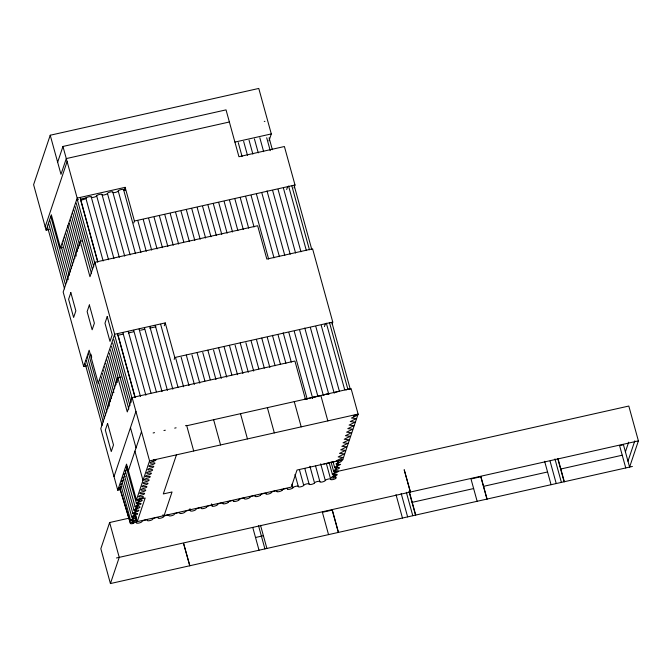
<?xml version="1.0" encoding="UTF-8"?>
<svg xmlns="http://www.w3.org/2000/svg" width="672" height="672" viewBox="0 0 672 672"><rect width="100%" height="100%" fill="white"/><g stroke="black" fill="none" stroke-linecap="round" stroke-linejoin="round"><path stroke-width="1.01" d="M354.967 415.061L357.412 415.195L351.481 418.034L356.278 418.589L350.288 421.562L355.085 422.117L349.104 425.099L353.9 425.653L347.81 428.652L352.607 429.206L346.618 432.18L351.422 432.743L345.433 435.716L350.23 436.271L344.249 439.253L349.045 439.807L343.056 442.781L347.861 443.335L341.872 446.317L346.668 446.872L340.687 449.845L345.484 450.4L339.494 453.382L344.299 453.936L338.201 456.935L343.006 457.489L337.016 460.471L341.796 460.816L340.813 461.824L336 463.747L336.412 464.444L340.612 464.352L337.638 466.04A2.806 0.748 -15.4 0 0 334.656 467.494A2.806 0.748 -15.4 0 0 337.067 467.729A2.806 0.748 -15.4 0 1 339.478 467.972A2.806 0.748 -15.4 0 1 336.504 469.417A2.806 0.748 -15.4 0 0 333.522 470.862A2.806 0.748 -15.4 0 0 335.933 471.106A2.806 0.748 -15.4 0 1 338.344 471.341A2.806 0.748 -15.4 0 1 335.37 472.786A2.806 0.748 -15.4 0 0 332.388 474.239A2.806 0.748 -15.4 0 0 334.799 474.474A2.806 0.748 -15.4 0 1 337.218 474.718A2.806 0.748 -15.4 0 1 334.236 476.162A2.806 0.748 -15.4 0 0 331.254 477.607A2.806 0.748 -15.4 0 0 333.665 477.851A2.806 0.748 -15.4 0 1 336.084 478.086A2.806 0.748 -15.4 0 1 333.102 479.531A2.806 0.748 -15.4 0 1 330.691 479.296A2.806 0.748 -15.4 0 0 328.272 479.06A2.806 0.748 -15.4 0 0 325.298 480.505A2.806 0.748 -15.4 0 1 322.316 481.95A2.806 0.748 -15.4 0 1 319.906 481.715A2.806 0.748 -15.4 0 0 317.495 481.48A2.806 0.748 -15.4 0 0 314.513 482.924A2.806 0.748 -15.4 0 1 311.531 484.369A2.806 0.748 -15.4 0 1 309.12 484.134A2.806 0.748 -15.4 0 0 306.709 483.899A2.806 0.748 -15.4 0 0 303.727 485.344A2.806 0.748 -15.4 0 1 300.745 486.788A2.806 0.748 -15.4 0 1 298.334 486.553A2.806 0.748 -15.4 0 0 295.932 486.284A2.806 0.748 -15.4 0 0 292.95 487.729A2.806 0.748 -15.4 0 1 289.976 489.174A2.806 0.748 -15.4 0 1 287.566 488.939A2.806 0.748 -15.4 0 0 285.146 488.704A2.806 0.748 -15.4 0 0 282.173 490.148A2.806 0.748 -15.4 0 1 279.191 491.602A2.806 0.748 -15.4 0 1 276.78 491.358A2.806 0.748 -15.4 0 0 274.361 491.123A2.806 0.748 -15.4 0 0 271.387 492.568A2.806 0.748 -15.4 0 1 268.405 494.021A2.806 0.748 -15.4 0 1 265.994 493.777A2.806 0.748 -15.4 0 0 263.584 493.542A2.806 0.748 -15.4 0 0 260.602 494.987A2.806 0.748 -15.4 0 1 257.62 496.44A2.806 0.748 -15.4 0 1 255.209 496.196A2.806 0.748 -15.4 0 0 252.798 495.961A2.806 0.748 -15.4 0 0 249.816 497.406A2.806 0.748 -15.4 0 1 246.834 498.859A2.806 0.748 -15.4 0 1 244.423 498.616A2.806 0.748 -15.4 0 0 242.012 498.38A2.806 0.748 -15.4 0 0 239.03 499.825A2.806 0.748 -15.4 0 1 236.048 501.278A2.806 0.748 -15.4 0 1 233.638 501.035A2.806 0.748 -15.4 0 0 231.227 500.8A2.806 0.748 -15.4 0 0 228.245 502.244A2.806 0.748 -15.4 0 1 225.271 503.698A2.806 0.748 -15.4 0 1 222.852 503.454A2.806 0.748 -15.4 0 0 220.441 503.219A2.806 0.748 -15.4 0 0 217.459 504.664A2.806 0.748 -15.4 0 1 214.486 506.117A2.806 0.748 -15.4 0 1 212.066 505.873A2.806 0.748 -15.4 0 0 209.672 505.604A2.806 0.748 -15.4 0 0 206.69 507.049A2.806 0.748 -15.4 0 1 203.708 508.502A2.806 0.748 -15.4 0 1 201.298 508.259A2.806 0.748 -15.4 0 0 198.173 508.208L197.501 508.435A2.806 0.748 -15.4 0 0 195.905 509.468A2.806 0.748 -15.4 0 1 192.923 510.922A2.806 0.748 -15.4 0 1 190.512 510.678A2.806 0.748 -15.4 0 0 188.101 510.443A2.806 0.748 -15.4 0 0 185.119 511.888A2.806 0.748 -15.4 0 1 182.137 513.341A2.806 0.748 -15.4 0 1 179.726 513.097A2.806 0.748 -15.4 0 0 177.316 512.862A2.806 0.748 -15.4 0 0 174.334 514.307A2.806 0.748 -15.4 0 1 171.36 515.76A2.806 0.748 -15.4 0 1 168.941 515.516A2.806 0.748 -15.4 0 0 166.53 515.281A2.806 0.748 -15.4 0 0 163.548 516.726A2.806 0.748 -15.4 0 1 160.574 518.179A2.806 0.748 -15.4 0 1 158.164 517.936A2.806 0.748 -15.4 0 0 155.744 517.7A2.806 0.748 -15.4 0 0 152.771 519.145A2.806 0.748 -15.4 0 1 149.789 520.598A2.806 0.748 -15.4 0 1 147.378 520.355A2.806 0.748 -15.4 0 0 144.959 520.12A2.806 0.748 -15.4 0 0 141.985 521.564A2.806 0.748 -15.4 0 1 139.003 523.018A2.806 0.748 -15.4 0 1 136.592 522.774C135.467 520.556 132.056 525.773 132.661 521.514M268.976 140.843L271.303 133.921L258.779 88.444L50.224 135.232L33.6 184.691L46.124 230.16L49.19 229.471M57.658 162.221L62.95 146.462L226.036 109.872L238.938 156.719L284.407 146.521L295.008 185.002L294.034 187.9M45.2 226.8L67.116 161.582M46.124 230.16L51.316 214.721L60.446 247.884L62.429 247.439M60.446 247.884L77.179 198.106L62.95 146.462M82.261 240.836L80.22 241.29L63.168 292.026L83.681 366.5L86.755 365.812M332.094 324.064L332.766 322.073L312.589 248.825L266.834 259.09L257.653 225.742L94.853 262.265L89.981 276.746L80.22 241.29M124.169 190.243L125.143 187.345L77.179 198.106M83.681 366.5L89.158 350.204L98.238 383.166L114.677 334.253L94.853 262.265M133.77 222.961L134.425 221.029L125.143 187.345M120.943 377.101L117.877 377.79L100.792 428.627L117.76 490.224L120.708 489.56M135.29 514.676L137.214 521.648L291.278 487.091L297.007 470.047L342.754 459.782L358.109 414.095L351.07 388.525L305.39 399.05L294.924 361.04L132.115 397.564L127.285 411.944L117.877 377.79M164.287 325.777L165.253 322.904L114.677 334.253M114.013 476.616L135.929 411.407M117.76 490.224L126.538 464.092L136.424 499.968L145.16 498.002L137.214 521.648M129.091 518.154L109.637 522.522L100.834 548.722L110.426 583.556L632.377 466.46M128.369 470.728L141.506 431.642M174.149 359.428L174.787 357.512L165.253 322.904M136.424 499.968L149.562 460.883L132.115 397.564M110.426 583.556L119.23 557.357L109.637 522.522M176.442 454.852L163.304 493.937L172.04 491.971L164.094 515.617M286.658 189.554L287.633 186.656M324.416 326.609L325.391 323.728M625.405 451.878L628.664 442.176M627.976 461.21L634.822 440.832M336.966 471.526L628.807 406.048L638.4 440.882L629.597 467.082L623.448 444.755L619.592 445.62L625.75 467.947M119.599 487.864L130.494 523.564L119.75 487.427A2.806 0.748 -15.4 0 1 121.859 486.402M126.403 467.628L136.483 503.647A2.806 0.748 -15.4 0 0 138.676 503.546A2.806 0.748 -15.4 0 1 141.086 503.782A2.806 0.748 -15.4 0 1 138.113 505.226A2.806 0.748 -15.4 0 0 135.131 506.68A2.806 0.748 -15.4 0 0 137.542 506.915A2.806 0.748 -15.4 0 1 139.961 507.15A2.806 0.748 -15.4 0 1 136.979 508.603A2.806 0.748 -15.4 0 0 133.997 510.048A2.806 0.748 -15.4 0 0 136.408 510.292A2.806 0.748 -15.4 0 1 138.827 510.527A2.806 0.748 -15.4 0 1 135.845 511.972A2.806 0.748 -15.4 0 0 132.863 513.425A2.806 0.748 -15.4 0 0 135.274 513.66A2.806 0.748 -15.4 0 1 137.693 513.895A2.806 0.748 -15.4 0 1 134.711 515.348A2.806 0.748 -15.4 0 0 131.729 516.793A2.806 0.748 -15.4 0 0 134.14 517.028A2.806 0.748 -15.4 0 1 136.559 517.272A2.806 0.748 -15.4 0 1 133.577 518.717A2.806 0.748 -15.4 0 0 130.595 520.17A2.806 0.748 -15.4 0 0 133.014 520.405A2.806 0.748 -15.4 0 1 135.425 520.64A2.806 0.748 -15.4 0 1 132.443 522.094A2.881 0.773 -15.4 0 0 130.393 523.387A2.881 0.773 -15.4 0 0 132.476 523.622L133.274 523.438L132.644 521.464M354.85 415.414L353.38 416.128L354.572 416.245M323.887 464.016L342.77 459.732M229.379 121.993L66.293 158.584L60.992 174.342L50.224 135.232M234.923 142.078L271.303 133.921M76.532 200.029L78.456 199.592M80.371 199.164L86.125 197.87M134.425 221.029L295.008 185.002M119.137 335.017L123.22 334.102M128.318 332.959L133.426 331.817M140.566 330.212L144.648 329.297M149.755 328.154L155.879 326.777M174.787 357.512L332.766 322.073M149.562 460.883L358.109 414.095M357.176 414.91L357.89 414.75M118.591 487.738L121.615 487.057M116.449 557.978L638.4 440.882M255.52 537.491L263.39 535.727M412.247 502.328L473.634 488.561M483.428 486.36L547.562 471.971M560.851 468.997L622.238 455.221M557.978 458.581L564.354 481.723M557.802 458.884L564.102 481.774M554.946 458.959L561.397 482.378M550.049 461.093L556.231 483.538M544.614 461.278L551.065 484.697M487.099 499.052L480.95 476.725L470.996 478.96L477.145 501.287M480.782 476.759L486.931 499.086M410.491 492.013L404.183 469.72L410.332 492.047M409.382 491.921L415.75 515.054M408.92 491.232L415.498 515.113M406.342 492.299L412.793 515.718M401.176 493.458L407.627 516.877M396.01 494.617L402.461 518.036M294.252 185.833L311.749 249.371M332.027 322.988L350.087 388.534M291.9 186.077L309.448 249.799M329.507 322.619L347.894 389.365M288.582 186.035L306.356 250.58M326.357 323.19L344.694 389.743M283.466 188.252L300.964 251.79M321.241 325.408L339.301 390.953M269.086 137.794L272.37 149.722M266.692 137.752L270.245 150.671M278.074 189.462L295.571 253M315.848 326.617L334.186 393.17M259.82 137.752L263.651 151.662M272.681 190.672L290.178 254.209M310.456 327.827L328.793 394.38M254.428 138.961L258.258 152.872M267.011 190.873L284.785 255.419M304.786 328.028L323.4 395.59M327.827 420.89L320.88 395.657L186.74 425.746L193.696 450.979M338.268 460.496L338.822 462.512M249.035 140.171L252.865 154.081M337.672 462.26L338.226 464.276M337.075 464.024L337.638 466.04M261.895 193.091L279.401 256.628M299.678 330.246L317.73 395.791M336.512 465.713L337.067 467.729M335.95 467.401L336.504 469.417M335.378 469.081L335.933 471.106M333.01 461.639L334.673 467.687M334.816 470.77L335.37 472.786M243.642 141.38L247.472 155.291M335.387 475.574L335.941 477.599M334.244 472.458L334.799 474.474M331.036 461.983L333.539 471.064M333.682 474.146L334.236 476.162M256.502 194.3L274.008 257.838M294.286 331.456L312.614 398.009A2.806 0.748 -15.4 0 1 312.455 398.252M333.11 475.826L333.665 477.851M329.07 462.328L332.405 474.432M238.249 142.59L242.08 156.5M326.374 463.621L330.691 479.296M251.11 195.51L268.615 259.048M288.893 332.665L307.222 399.218M320.704 463.823L325.298 480.505M338.495 532.392L332.346 510.065L322.392 512.299L328.541 534.618M332.178 510.098L338.327 532.426M245.717 196.72L254.05 226.976M283.223 332.867L291.278 362.107M315.588 466.04L319.906 481.715M240.324 197.929L248.665 228.186M278.107 335.084L285.886 363.317M294.26 401.629L301.207 426.854M309.918 466.242L314.513 482.924M234.94 199.139L243.272 229.396M272.437 335.286L280.493 364.526M304.802 468.46L309.12 484.134M229.547 200.348L237.88 230.605M267.322 337.504L275.1 365.736M299.41 469.669L303.727 485.344M224.179 201.65L232.529 231.983M261.778 338.159L269.858 367.483M294.991 474.432L298.334 486.553M218.77 202.734L227.136 233.192M256.544 339.889L264.323 368.122M291.984 484.201L292.95 487.729M213.402 204.036L221.76 234.368M251 340.544L258.804 368.861M267.38 407.652L274.327 432.886M287.423 488.452L287.566 488.939M208.009 205.246L216.367 235.578M245.893 342.77L253.688 371.078M282.038 489.661L282.173 490.148M202.616 206.455L210.974 236.788M240.223 342.964L248.296 372.288M276.646 490.871L276.78 491.358M197.224 207.665L205.582 237.997M235.108 345.19L242.903 373.498M271.253 492.08L271.387 492.568M191.831 208.874L200.189 239.207M229.438 345.383L237.51 374.707M265.86 493.29L265.994 493.777M186.438 210.084L194.796 240.416M224.045 346.592L231.84 374.909M240.5 413.683L247.447 438.917M260.467 494.5L260.602 494.987M181.045 211.294L189.403 241.626M218.652 347.802L226.724 377.126M255.074 495.709L255.209 496.196M175.652 212.503L183.733 241.828M213.536 350.028L221.332 378.336M260.526 525.319L266.902 548.453M258.544 525.756L264.919 548.898M249.682 496.919L249.816 497.406M170.268 213.713L178.618 244.045M207.866 350.221L215.947 379.546M252.756 527.444L259.022 550.217M244.289 498.128L244.423 498.616M164.875 214.922L173.225 245.255M202.751 352.447L210.269 379.747M238.896 499.338L239.03 499.825M159.482 216.132L167.832 246.464M197.081 352.64L204.884 380.957M213.62 419.714L220.567 444.948M233.503 500.548L233.638 501.035M154.09 217.342L162.448 247.674M191.965 354.866L199.769 383.174M228.11 501.757L228.245 502.244M148.697 218.551L157.055 248.884M186.295 355.06L194.376 384.384M222.718 502.967L222.852 503.454M143.304 219.761L151.662 250.093M181.18 357.286L188.983 385.594M217.325 504.176L217.459 504.664M137.911 220.97L146.269 251.303M175.51 357.479L183.59 386.803M211.512 503.857L212.066 505.873M140.876 252.512L123.614 189.79A2.806 0.748 -15.4 0 0 121.204 189.546A2.806 0.748 -15.4 0 0 118.222 190.999A2.806 0.748 -15.4 0 1 115.248 192.444A2.806 0.748 -15.4 0 1 112.829 192.209A2.806 0.748 -15.4 0 0 110.418 191.965A2.806 0.748 -15.4 0 0 107.444 193.418A2.806 0.748 -15.4 0 1 104.462 194.863A2.806 0.748 -15.4 0 1 102.052 194.628A2.806 0.748 -15.4 0 0 99.632 194.384A2.806 0.748 -15.4 0 0 96.659 195.838A2.806 0.748 -15.4 0 1 93.677 197.282A2.806 0.748 -15.4 0 1 91.266 197.047A2.806 0.748 -15.4 0 0 88.847 196.804A2.806 0.748 -15.4 0 0 85.873 198.257A2.806 0.748 -15.4 0 1 82.891 199.702A2.806 0.748 -15.4 0 1 80.48 199.466L97.751 262.156M160.65 324.307L178.063 387.45M206.556 506.562L206.69 507.049M118.222 190.999L135.492 253.688M155.266 325.483L172.813 389.189M112.829 192.209L130.099 254.898M149.881 326.693L167.429 390.398M107.444 193.418L124.706 256.108M144.488 327.902L162.036 391.608M189.958 508.662L190.512 510.678M102.052 194.628L119.314 257.317M139.096 329.112L156.358 391.81M96.659 195.838L113.921 258.527M133.703 330.322L150.973 393.019M91.266 197.047L108.536 259.736M128.31 331.531L145.858 395.237M189.89 565.723L183.574 543.438L189.722 565.765M85.873 198.257L103.144 260.946M122.917 332.741L140.465 396.446M153.04 461.286L153.056 461.345A2.806 0.748 -15.4 0 0 150.083 462.79A2.806 0.748 -15.4 0 0 152.494 463.025A2.806 0.748 -15.4 0 1 154.904 463.268A2.806 0.748 -15.4 0 1 151.922 464.713A2.806 0.748 -15.4 0 0 148.949 466.158A2.806 0.748 -15.4 0 0 151.36 466.402A2.806 0.748 -15.4 0 1 153.77 466.637A2.806 0.748 -15.4 0 1 150.788 468.09A2.806 0.748 -15.4 0 0 147.815 469.535A2.806 0.748 -15.4 0 0 150.226 469.77A2.806 0.748 -15.4 0 1 152.636 470.014A2.806 0.748 -15.4 0 1 149.654 471.458M80.304 198.089L97.86 261.803M117.911 334.622L135.19 397.32M117.524 333.95L135.072 397.656M77.347 199.735L94.895 263.449M114.677 335.252L131.947 397.958M162.994 514.71L163.548 516.726M76.213 203.104L93.761 266.818M113.82 339.637L131.09 402.343M149.537 471.425L149.554 471.484A2.806 0.748 -15.4 0 0 146.572 472.928A2.806 0.748 -15.4 0 0 148.982 473.172A2.806 0.748 -15.4 0 1 151.402 473.407A2.806 0.748 -15.4 0 1 148.42 474.852A2.806 0.748 -15.4 0 0 145.438 476.305A2.806 0.748 -15.4 0 0 147.848 476.54A2.806 0.748 -15.4 0 1 150.268 476.776A2.806 0.748 -15.4 0 1 147.286 478.229A2.806 0.748 -15.4 0 0 144.304 479.674A2.806 0.748 -15.4 0 0 146.714 479.909A2.806 0.748 -15.4 0 1 149.134 480.152A2.806 0.748 -15.4 0 1 146.152 481.597A2.806 0.748 -15.4 0 0 143.17 483.05A2.806 0.748 -15.4 0 0 145.589 483.286A2.806 0.748 -15.4 0 1 148 483.521A2.806 0.748 -15.4 0 1 145.018 484.974A2.806 0.748 -15.4 0 0 142.036 486.419A2.806 0.748 -15.4 0 0 144.455 486.654A2.806 0.748 -15.4 0 1 146.866 486.898A2.806 0.748 -15.4 0 1 143.884 488.342A2.806 0.748 -15.4 0 0 140.902 489.796A2.806 0.748 -15.4 0 0 143.321 490.031A2.806 0.748 -15.4 0 1 145.732 490.266A2.806 0.748 -15.4 0 1 142.75 491.719A2.806 0.748 -15.4 0 0 139.768 493.164A2.806 0.748 -15.4 0 0 142.187 493.399A2.806 0.748 -15.4 0 1 144.598 493.643A2.806 0.748 -15.4 0 1 141.616 495.088A2.806 0.748 -15.4 0 0 138.642 496.532A2.806 0.748 -15.4 0 0 141.053 496.776A2.806 0.748 -15.4 0 1 143.464 497.011A2.806 0.748 -15.4 0 1 140.482 498.464M75.079 206.48L92.35 269.178M112.686 343.006L129.956 405.712M73.945 209.849L91.493 273.563M111.552 346.382L128.822 409.088M72.811 213.217L80.615 241.542M110.418 349.751L118.222 378.067M130.46 427.669L136.038 447.905M71.677 216.594L79.758 245.927M109.284 353.128L117.365 382.452M134.938 451.189L142.993 480.421M70.543 219.962L78.347 248.287M108.15 356.496L115.954 384.812M69.308 223.364L77.104 251.681M106.915 359.898L114.71 388.214M67.897 225.725L76.247 256.066M105.781 363.266L113.854 392.599M67.04 230.11L74.836 258.426M104.647 366.635L112.442 394.96M140.364 498.431L140.381 498.481A2.806 0.748 -15.4 0 0 137.567 499.691L137.399 499.934A2.806 0.748 -15.4 0 0 139.81 500.17A2.806 0.748 -15.4 0 1 142.22 500.413A2.806 0.748 -15.4 0 1 139.247 501.858A2.806 0.748 -15.4 0 0 136.282 503.504M65.906 233.478L73.702 261.794M103.513 370.012L111.308 398.328M138.692 499.867L139.247 501.858M138.13 501.547L138.676 503.546M64.772 236.855L72.568 265.171M102.379 373.38L110.183 401.705M137.558 503.236L138.113 505.226M136.996 504.924L137.542 506.915M63.638 240.223L71.442 268.54M101.245 376.757L109.326 406.081M136.424 506.612L136.979 508.603M135.862 508.292L136.408 510.292M125.269 471.005L135.148 506.873M62.504 243.6L70.308 271.916M100.111 380.125L107.915 408.45M135.299 509.981L135.845 511.972M134.728 511.669L135.274 513.66M61.37 246.968L69.174 275.285M90.896 354.169L91.736 357.202M98.7 382.486L106.781 411.818M124.135 474.373L134.014 510.25M134.165 513.349L134.711 515.348M135.475 518.734L136.592 522.774M133.594 515.038L134.14 517.028M123.001 477.75L132.88 513.618M50.938 216.989L68.208 279.695M88.544 353.522L105.538 415.212M133.031 516.726L133.577 518.717M132.46 518.414L133.014 520.405M121.867 481.118L131.746 516.995M49.804 220.366L66.797 282.055M87.41 356.891L104.404 418.589M131.897 520.094L132.443 522.094M120.733 484.495L130.62 520.363M48.67 223.734L65.386 284.416M86.276 360.268L103.27 421.957M47.536 227.111L64.529 288.8M85.142 363.636L102.136 425.334M125.84 471.223A2.806 0.748 -15.4 0 1 127.52 469.543M122.438 481.337A2.806 0.748 -15.4 0 1 124.118 479.657M123.203 477.893A2.806 0.748 -15.4 0 1 125.252 476.288M153.056 461.345A2.806 0.748 -15.4 0 0 155.82 459.556L155.45 459.472A2.806 0.748 -15.4 0 0 153.628 459.656M124.706 474.6A2.806 0.748 -15.4 0 1 125.714 473.147M126.605 467.771A2.806 0.748 -15.4 0 1 127.378 466.662M121.304 484.714A2.806 0.748 -15.4 0 1 122.312 483.26M119.801 488.006A2.806 0.748 -15.4 0 1 119.582 487.67M264.264 121.456A2.806 0.748 -15.4 0 1 264.953 121.33M174.712 428.131A2.806 0.748 -15.4 0 1 176.106 427.82M312.614 398.009A2.806 0.748 -15.4 0 1 312.782 397.774M313.118 397.513A2.806 0.748 -15.4 0 1 315.941 396.488A2.806 0.748 -15.4 0 1 317.99 396.606M345.962 389.978A2.806 0.748 -15.4 0 1 350.339 389.348M334.69 392.675A2.806 0.748 -15.4 0 1 338.478 391.532M323.568 395.354A2.806 0.748 -15.4 0 1 326.382 394.145A2.806 0.748 -15.4 0 1 328.776 394.187M304.811 398.983A2.806 0.748 -15.4 0 1 306.634 398.807M125.328 190.184A2.806 0.748 -15.4 0 1 123.606 189.823M185.497 425.712A2.806 0.748 -15.4 0 1 186.892 425.401M153.14 432.978A2.806 0.748 -15.4 0 1 154.543 432.659M163.926 430.55A2.806 0.748 -15.4 0 1 165.32 430.24M70.837 292.631L68.603 299.267L73.618 317.478L75.852 310.842L70.837 292.631M89.368 304.962L87.133 311.598L92.148 329.809L94.382 323.173L89.368 304.962M107.209 316.571L104.975 323.207L109.998 341.418L112.224 334.782L107.209 316.571M107.57 423.436L105.336 430.072L111.258 451.576L113.492 444.94L107.57 423.436"/></g></svg>
